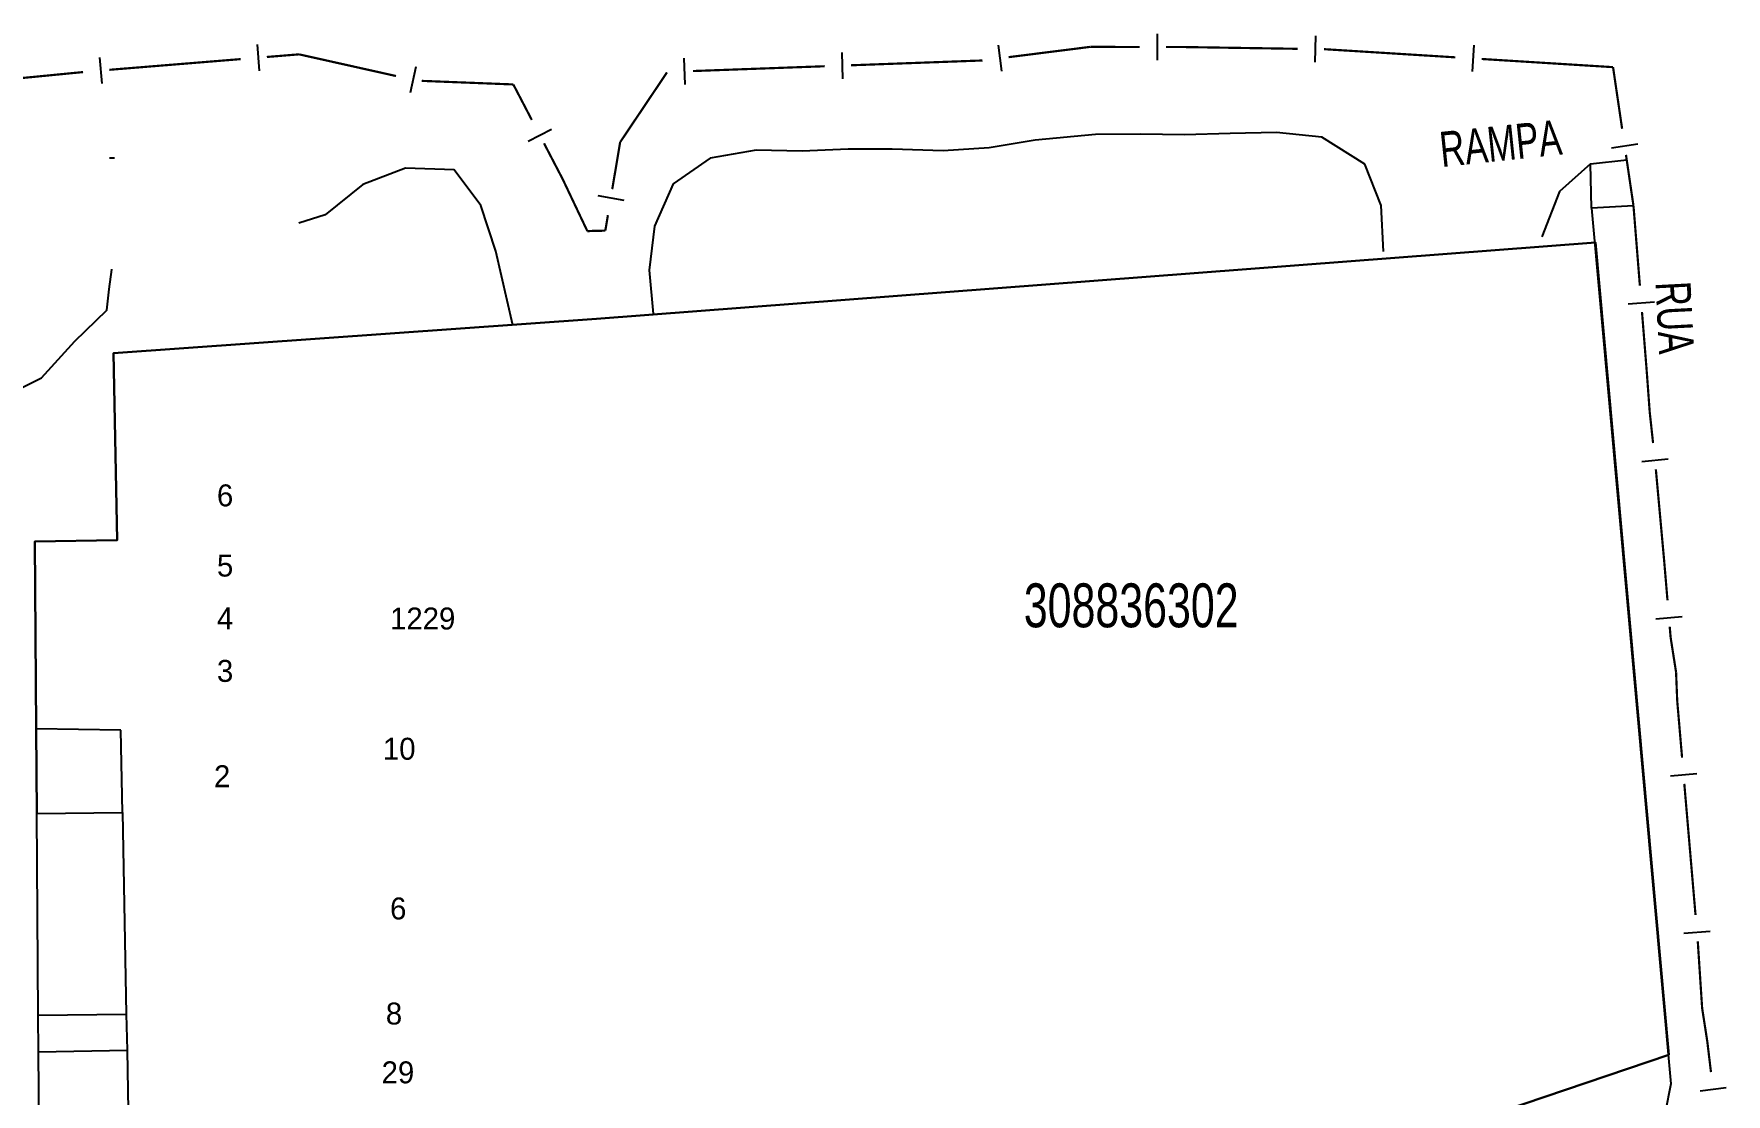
# Model space of a CAD drawing. Extents: x 201053 to 202535, y 4855063 to 4857394.
# Drawn here: x 202255 to 202447.8, y 4857273.3 to 4857394.1 of the extents above; entities that cross this region are included whole.
import ezdxf
from ezdxf.enums import TextEntityAlignment as Align

# ---------------------------------------------------------------- set-up
doc = ezdxf.new("R2010")
doc.units = 0
doc.header["$LTSCALE"] = 1.5
doc.header["$MEASUREMENT"] = 0
for name, color, linetype in [('CD_MALHA_LOTES', 7, 'CONTINUOUS'), ('CD_TXT_QUADRA', 2, 'CONTINUOUS'), ('HD-CURSO-PERENE', 170, 'CONTINUOUS'), ('LM-LIM-SETORES-BAIRROS', 250, 'CONTINUOUS'), ('RU-QUADRA', 210, 'CONTINUOUS'), ('SV-ESCADARIA-RAMPA', 7, 'CONTINUOUS'), ('SV-RUA-PAVIM', 7, 'CONTINUOUS'), ('SV-TXT-RAMPA', 7, 'CONTINUOUS'), ('SV-TXT-RUA-PAV', 7, 'CONTINUOUS'), ('Th_NmrPort', 7, 'CONTINUOUS')]:
    doc.layers.add(name, color=color, linetype=linetype)
doc.styles.add('ARIAL', font='ARIAL.SHX')

msp = doc.modelspace()

# ---------------------------------------------------------------- linework, layer by layer
at = {"layer": 'CD_MALHA_LOTES', "linetype": 'Continuous', "flags": 128}
for points in [[(202318.7, 4857236.26), (202441.23, 4857277.76), (202432.88, 4857370.31), (202319.06, 4857361.6)], [(202319.06, 4857361.6), (202264.05, 4857357.7), (202264.46, 4857336.39)], [(202264.46, 4857336.39), (202255.08, 4857336.23), (202255.24, 4857314.89)], [(202264.88, 4857314.76), (202255.24, 4857314.89)], [(202255.24, 4857314.89), (202255.31, 4857305.25)], [(202265.06, 4857305.36), (202264.88, 4857314.76)], [(202255.31, 4857305.25), (202265.06, 4857305.36)], [(202255.48, 4857282.26), (202255.31, 4857305.25)], [(202265.06, 4857305.36), (202265.51, 4857282.38)], [(202255.48, 4857282.26), (202265.51, 4857282.38)], [(202255.51, 4857278.11), (202255.48, 4857282.26)], [(202265.51, 4857282.38), (202265.59, 4857278.27)], [(202255.51, 4857278.11), (202265.59, 4857278.27)], [(202255.57, 4857269.22), (202255.51, 4857278.11)], [(202265.59, 4857278.27), (202265.76, 4857269.14)]]:
    msp.add_lwpolyline(points, dxfattribs=at)
at = {"layer": 'HD-CURSO-PERENE', "linetype": 'Continuous'}
for points in [[(202408.73, 4857369.28, 2.2), (202408.48, 4857374.53, 2.2), (202406.61, 4857379.22, 2.2), (202401.73, 4857382.33, 2.2), (202396.56, 4857382.84, 2.2), (202391.27, 4857382.72, 2.2), (202386.07, 4857382.58, 2.2), (202381.06, 4857382.66, 2.2), (202375.94, 4857382.6, 2.2), (202369.07, 4857381.98, 2.04), (202363.83, 4857381.08, 2.04), (202358.57, 4857380.76, 2.04), (202352.77, 4857380.94, 2.04), (202347.73, 4857380.94, 2.04), (202342.49, 4857380.72, 2.04), (202337.27, 4857380.82, 2.04), (202332.01, 4857379.92, 2.04), (202327.81, 4857377, 2.04), (202325.67, 4857372.18, 2.04), (202325.07, 4857367.16, 2.04), (202325.53, 4857362.17, 2.04)], [(202263.61, 4857379.95, 2.79), (202264.17, 4857379.95, 2.79)], [(202309.53, 4857360.88, 2.04), (202307.61, 4857369.32, 2.04), (202305.91, 4857374.52, 2.04), (202302.85, 4857378.58, 2.04), (202297.31, 4857378.8, 2.04), (202292.47, 4857376.92, 2.04), (202288.17, 4857373.46, 2.04), (202285.18, 4857372.52, 2.04)], [(202432.31, 4857379.28, 2.2), (202428.78, 4857376.13, 2.2), (202426.79, 4857370.95, 2.2)], [(202219.79, 4857372.17, 2.79), (202224.9, 4857372.01, 2.79), (202229.96, 4857370.8, 2.79), (202234.62, 4857368.96, 2.79), (202235.59, 4857363.18, 2.79), (202237.05, 4857360.49, 2.79), (202239.93, 4857358.36, 2.04), (202243.71, 4857354.62, 2.04), (202246.39, 4857350.14, 2.04), (202251.13, 4857352.52, 2.04), (202255.85, 4857354.9, 2.04), (202259.63, 4857359.06, 2.04), (202263.29, 4857362.6, 2.04), (202263.56, 4857364.99, 2.04), (202263.86, 4857367.24, 2.04), (202263.86, 4857367.27, 2.04)]]:
    msp.add_polyline3d(points, dxfattribs=at)
at = {"layer": 'LM-LIM-SETORES-BAIRROS'}
for points in [[(202280.3993, 4857392.864472), (202280.64303, 4857389.874389)], [(202382.958174, 4857394.085926), (202382.952624, 4857391.085931)], [(202400.977073, 4857393.848087), (202400.930085, 4857390.848455)], [(202262.458803, 4857391.402095), (202262.702532, 4857388.412012)], [(202329.020578, 4857391.309658), (202329.130037, 4857388.311655)], [(202347.008592, 4857391.966412), (202347.118051, 4857388.96841)], [(202364.849199, 4857392.792371), (202365.224281, 4857389.815911)], [(202419.014111, 4857392.781211), (202418.827715, 4857389.787007)], [(202298.512182, 4857390.30889), (202297.857695, 4857387.381152)], [(202313.965477, 4857383.191115), (202311.305283, 4857381.80426)], [(202437.700416, 4857381.50823), (202434.732474, 4857381.070829)], [(202319.227737, 4857375.648299), (202322.186442, 4857375.152246)], [(202439.601975, 4857363.518154), (202436.611534, 4857363.278855)], [(202441.157321, 4857345.629588), (202438.174772, 4857345.306478)], [(202442.756825, 4857327.665099), (202439.767424, 4857327.413145)], [(202444.418796, 4857309.756545), (202441.429701, 4857309.500992)], [(202445.952114, 4857291.821972), (202442.963018, 4857291.566419)], [(202447.776042, 4857273.978305), (202444.797608, 4857273.619235)]]:
    msp.add_lwpolyline(points, dxfattribs=at)
at = {"layer": 'LM-LIM-SETORES-BAIRROS', "const_width": 0.25}
for points in [[(202278.527776, 4857391.206944), (202263.577362, 4857389.988296)], [(202285.19, 4857391.75), (202281.517859, 4857391.450674)], [(202285.498076, 4857391.681131), (202285.19, 4857391.75)], [(202296.233114, 4857389.281346), (202285.498076, 4857391.681131)], [(202363.02, 4857391.05), (202348.062656, 4857390.503897)], [(202363.052434, 4857391.054086), (202363.02, 4857391.05)], [(202375.32, 4857392.6), (202366.028893, 4857391.429169)], [(202375.955411, 4857392.598879), (202375.32, 4857392.6)], [(202380.955403, 4857392.589629), (202375.955411, 4857392.598879)], [(202386.16, 4857392.58), (202383.955397, 4857392.584079)], [(202386.955296, 4857392.567548), (202386.16, 4857392.58)], [(202398.953824, 4857392.379597), (202386.955296, 4857392.567548)], [(202402.12, 4857392.33), (202401.953456, 4857392.332609)], [(202402.951826, 4857392.278219), (202402.12, 4857392.33)], [(202416.924777, 4857391.408373), (202402.951826, 4857392.278219)], [(202434.89, 4857390.29), (202419.918981, 4857391.221978)], [(202260.588433, 4857389.731684), (202245.659519, 4857388.273076)], [(202327.104663, 4857389.687357), (202322.088675, 4857382.214749)], [(202345.064653, 4857390.394438), (202330.074641, 4857389.847143)], [(202434.904243, 4857390.193356), (202434.89, 4857390.29)], [(202435.924845, 4857383.268158), (202434.904243, 4857390.193356)], [(202309.6, 4857388.32), (202299.174016, 4857388.727934)], [(202309.861671, 4857387.818076), (202309.6, 4857388.32)], [(202311.71081, 4857384.27115), (202309.861671, 4857387.818076)], [(202315.22, 4857377.54), (202313.097665, 4857381.610956)], [(202321.77, 4857381.74), (202320.87244, 4857376.386508)], [(202322.088675, 4857382.214749), (202321.77, 4857381.74)], [(202437.22, 4857374.48), (202436.362245, 4857380.300215)], [(202315.395422, 4857377.170494), (202315.22, 4857377.54)], [(202318.04, 4857371.6), (202315.395422, 4857377.170494)], [(202320.376388, 4857373.427803), (202320.211037, 4857372.441568)], [(202437.229326, 4857374.363454), (202437.22, 4857374.48)], [(202437.947222, 4857365.392132), (202437.229326, 4857374.363454)], [(202318.57, 4857371.63), (202318.04, 4857371.6)], [(202318.872715, 4857371.63601), (202318.57, 4857371.63)], [(202320.08, 4857371.66), (202318.872715, 4857371.63601)], [(202320.211037, 4857372.441568), (202320.08, 4857371.66)], [(202438.73, 4857355.61), (202438.186521, 4857362.401691)], [(202438.743637, 4857355.4239), (202438.73, 4857355.61)], [(202439.07, 4857350.97), (202438.743637, 4857355.4239)], [(202439.127531, 4857350.438949), (202439.07, 4857350.97)], [(202439.45064, 4857347.456399), (202439.127531, 4857350.438949)], [(202440.71, 4857334.09), (202439.765223, 4857344.473)], [(202440.758216, 4857333.517924), (202440.71, 4857334.09)], [(202441.094155, 4857329.532056), (202440.758216, 4857333.517924)], [(202441.45, 4857325.31), (202441.346109, 4857326.542655)], [(202441.568018, 4857324.556208), (202441.45, 4857325.31)], [(202442.07, 4857321.35), (202441.568018, 4857324.556208)], [(202442.100165, 4857320.59587), (202442.07, 4857321.35)], [(202442.2, 4857318.1), (202442.100165, 4857320.59587)], [(202442.242774, 4857317.599691), (202442.2, 4857318.1)], [(202442.75388, 4857311.621499), (202442.242774, 4857317.599691)], [(202444.287197, 4857293.686926), (202443.009433, 4857308.632404)], [(202445.04, 4857283.07), (202444.542103, 4857290.697781)], [(202445.094554, 4857282.718219), (202445.04, 4857283.07)], [(202445.62, 4857279.33), (202445.094554, 4857282.718219)], [(202445.688376, 4857278.762827), (202445.62, 4857279.33)], [(202446.047446, 4857275.784393), (202445.688376, 4857278.762827)]]:
    msp.add_lwpolyline(points, dxfattribs=at)
at = {"layer": 'RU-QUADRA', "linetype": 'Continuous', "flags": 128}
msp.add_lwpolyline([(202319.06, 4857361.6), (202432.88, 4857370.31), (202441.23, 4857277.76), (202318.7, 4857236.26), (202266.74, 4857218.91), (202263.21, 4857218.71), (202262.06, 4857218.91), (202261.51, 4857220.21), (202261.45, 4857234.32), (202255.83, 4857234.29), (202255.78, 4857240.55), (202255.69, 4857253.11), (202255.57, 4857269.22), (202255.51, 4857278.11), (202255.48, 4857282.26), (202255.31, 4857305.25), (202255.24, 4857314.89), (202255.08, 4857336.23), (202264.46, 4857336.39), (202264.05, 4857357.7)], close=True, dxfattribs=at)
at = {"layer": 'SV-ESCADARIA-RAMPA', "linetype": 'Continuous'}
msp.add_polyline3d([(202432.42, 4857374.23, 2.3), (202432.31, 4857379.28, 2.21), (202436.447531, 4857379.721519, 2.21)], dxfattribs=at)
at = {"layer": 'SV-RUA-PAVIM', "linetype": 'Continuous'}
msp.add_polyline3d([(202437.22, 4857374.481244, 2.3), (202432.42, 4857374.23, 2.3), (202441.47, 4857274.46, 3.67), (202440.83, 4857271.2, 3.9), (202438.13, 4857269.88, 4.19), (202370.26, 4857247.02, 4.85), (202320.61, 4857230.28, 7.72), (202318.57, 4857229.6, 7.72)], dxfattribs=at)

# ---------------------------------------------------------------- texts
at = {"layer": 'CD_TXT_QUADRA', "style": 'ARIAL', "width": 0.7}
msp.add_text('308836302', height=5, dxfattribs=at).set_placement((202367.76, 4857326.47))
at = {"layer": 'SV-TXT-RAMPA', "style": 'ARIAL', "width": 0.7}
msp.add_text('RAMPA', height=4, rotation=6, dxfattribs=at).set_placement((202415.37, 4857378.9))
at = {"layer": 'SV-TXT-RUA-PAV', "style": 'ARIAL', "width": 0.7}
msp.add_text('RUA', height=4, rotation=273, dxfattribs=at).set_placement((202439.714441, 4857365.769965))
at = {"layer": 'Th_NmrPort', "color": 1}
for s, p in [('6', (202275.833333, 4857341.5)), ('5', (202275.833333, 4857333.5)), ('4', (202275.833333, 4857327.5)), ('1229', (202295.556667, 4857327.47)), ('3', (202275.833333, 4857321.5)), ('10', (202294.743333, 4857312.63)), ('2', (202275.5, 4857309.5)), ('6', (202295.556667, 4857294.43)), ('8', (202295.076667, 4857282.46)), ('29', (202294.596667, 4857275.76))]:
    msp.add_text(s, height=2.5, dxfattribs=at).set_placement(p, align=Align.MIDDLE_LEFT)

doc.saveas('drawing.dxf')
